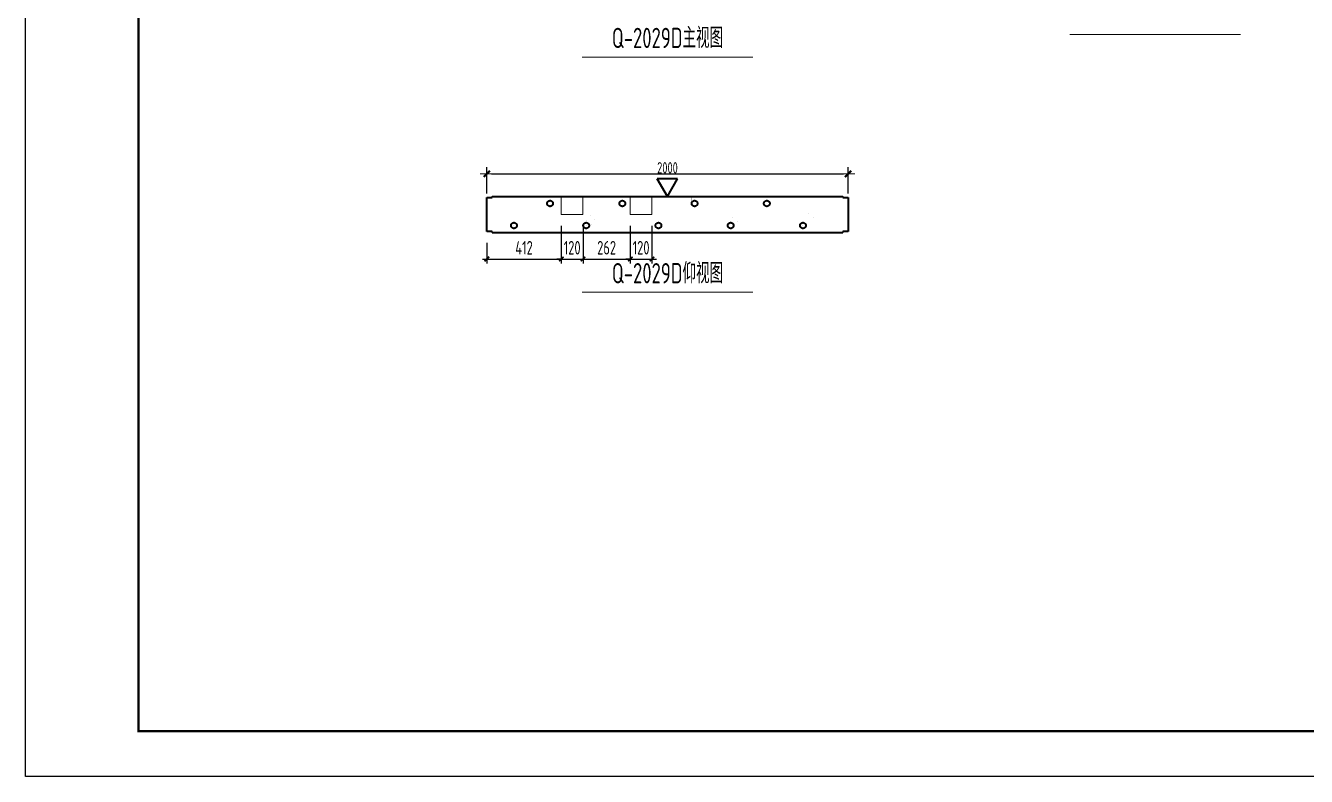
# Model space of a CAD drawing. Extents: x -85320 to 1679916, y -1321939 to 627.
# Drawn here: x 1320540 to 1348902, y -867871 to -851246 of the extents above; entities that cross this region are included whole.
import ezdxf
from ezdxf.enums import TextEntityAlignment as Align

# ---------------------------------------------------------------- set-up
doc = ezdxf.new("R2010")
doc.units = 0
doc.header["$LTSCALE"] = 1000
doc.linetypes.add('点划线', pattern=[1850, 1200, -300, 50, -300])
for name, color, linetype in [('BORDER', 7, 'Continuous'), ('手孔标注', 3, 'Continuous'), ('打印线框', 7, 'Continuous'), ('拉模', 7, 'Continuous')]:
    doc.layers.add(name, color=color, linetype=linetype)
for name, color, linetype, lineweight in [('手孔', 6, 'Continuous', 0), ('预制墙图名', 7, 'Continuous', 18), ('预制墙详图孔洞', 9, '点划线', 18), ('预制墙详图标注', 3, 'Continuous', 18), ('预制墙详图轮廓', 3, 'Continuous', 35)]:
    doc.layers.add(name, color=color, linetype=linetype, lineweight=lineweight)
doc.styles.add('TSSD_Dimension', font='tssdeng.shx', dxfattribs={"width": 0.7, "bigfont": 'hztxt.shx'})
doc.styles.add('样式 1', font='yjkeng.shx', dxfattribs={"width": 0.7, "bigfont": 'yjkchn.shx'})
doc.styles.add('样式 2', font='yjkeng.shx', dxfattribs={"width": 0.7, "bigfont": 'yjkchn.shx'})
doc.dimstyles.new('标注', dxfattribs={"dimtxt": 300, "dimasz": 100, "dimexe": 100, "dimexo": 250, "dimgap": 100, "dimtad": 1, "dimdec": 0, "dimlfac": 0.25, "dimzin": 0, "dimdsep": 46, "dimtxsty": 'TSSD_Dimension', "dimblk": 'ARCHTICK', "dimcen": 0, "dimdle": 100, "dimclrt": 7, "dimadec": 0, "dimazin": 0, "dimtfac": 1, "dimtdec": 0, "dimtix": 1, "dimtmove": 2, "dimatfit": 3, "dimfxl": 1, "dimtolj": 1, "dimtzin": 0, "dimarcsym": 0})
doc.dimstyles.new('盈建科结构', dxfattribs={"dimscale": 100, "dimtxt": 2.5, "dimasz": 1, "dimexe": 1.5, "dimexo": 0.625, "dimgap": 0.1, "dimtad": 1, "dimdec": 0, "dimrnd": 1, "dimzin": 0, "dimdsep": 46, "dimtxsty": '样式 1', "dimblk": '_yjkbk', "dimblk1": 'ARCHTICK', "dimblk2": 'ARCHTICK', "dimcen": 0.09, "dimadec": 0, "dimazin": 0, "dimtfac": 1, "dimtdec": 4, "dimtix": 1, "dimtmove": 2, "dimatfit": 3, "dimfxl": 1, "dimtolj": 1, "dimtzin": 0, "dimarcsym": 0})

# ---------------------------------------------------------------- blocks, each defined once
blk = doc.blocks.new('_yjkbk')
blk.add_line((-1, 0), (1.5, 0))
blk.add_lwpolyline([(-0.7, -0.7, 0.5, 0.5, 0), (0.7, 0.7, 0.5, 0.5, 0)], format="xyseb")
blk = doc.blocks.new('*D1603')
at = {"layer": 'Defpoints', "color": 0, "transparency": 16777216}
for p in [(1338754, -854529), (1330754, -855029), (1338754, -855029)]:
    blk.add_point(p, dxfattribs=at)
at = {"layer": '预制墙详图标注', "color": 0, "lineweight": -2, "transparency": 16777216}
for p, q in [((1330754, -854966), (1330754, -854379)), ((1330854, -854529), (1338654, -854529)), ((1338754, -854966), (1338754, -854379))]:
    blk.add_line(p, q, dxfattribs=at)
at = {"layer": '预制墙详图标注', "color": 0, "lineweight": -2, "transparency": 16777216, "xscale": 100, "yscale": 100, "zscale": 100, "rotation": 180}
blk.add_blockref('_yjkbk', (1330754, -854529), dxfattribs=at)
at = {"layer": '预制墙详图标注', "color": 0, "lineweight": -2, "transparency": 16777216, "xscale": 100, "yscale": 100, "zscale": 100}
blk.add_blockref('_yjkbk', (1338754, -854529), dxfattribs=at)
at = {"layer": '预制墙详图标注', "color": 0, "transparency": 16777216, "insert": (1334754, -854519), "char_height": 250, "attachment_point": 8, "style": '样式 1'}
blk.add_mtext('\\A1;2000', dxfattribs=at)
blk = doc.blocks.new('_ArchTick')
at = {"color": 0, "linetype": 'ByBlock', "const_width": 0.4}
blk.add_lwpolyline([(-0.5, -0.5), (0.5, 0.5)], dxfattribs=at)
blk = doc.blocks.new('*D2018')
at = {"layer": 'Defpoints', "color": 0, "transparency": 16777216}
for p in [(1332403, -855429), (1330754, -855809), (1332403, -856415)]:
    blk.add_point(p, dxfattribs=at)
at = {"layer": '手孔标注', "color": 0, "lineweight": -2, "transparency": 16777216}
for p, q in [((1332403, -855679), (1332403, -856515)), ((1330754, -856059), (1330754, -856515)), ((1330654, -856415), (1332503, -856415))]:
    blk.add_line(p, q, dxfattribs=at)
at = {"layer": '手孔标注', "color": 0, "lineweight": -2, "transparency": 16777216, "xscale": 100, "yscale": 100, "zscale": 100, "rotation": 180}
blk.add_blockref('_ArchTick', (1330754, -856415), dxfattribs=at)
at = {"layer": '手孔标注', "color": 0, "lineweight": -2, "transparency": 16777216, "xscale": 100, "yscale": 100, "zscale": 100}
blk.add_blockref('_ArchTick', (1332403, -856415), dxfattribs=at)
at = {"layer": '手孔标注', "color": 7, "lineweight": 0, "transparency": 16777216, "insert": (1331578, -856165), "char_height": 300, "attachment_point": 5, "style": 'TSSD_Dimension'}
blk.add_mtext('\\A1;412', dxfattribs=at)
blk = doc.blocks.new('*D2019')
at = {"layer": 'Defpoints', "color": 0, "transparency": 16777216}
for p in [(1332403, -855429), (1332883, -855429), (1332883, -856415)]:
    blk.add_point(p, dxfattribs=at)
at = {"layer": '手孔标注', "color": 0, "lineweight": -2, "transparency": 16777216}
for p, q in [((1332403, -855679), (1332403, -856515)), ((1332883, -855679), (1332883, -856515)), ((1332403, -856415), (1332303, -856415)), ((1332403, -856415), (1332883, -856415)), ((1332883, -856415), (1332983, -856415))]:
    blk.add_line(p, q, dxfattribs=at)
at = {"layer": '手孔标注', "color": 0, "lineweight": -2, "transparency": 16777216, "xscale": 100, "yscale": 100, "zscale": 100}
blk.add_blockref('_ArchTick', (1332403, -856415), dxfattribs=at)
at = {"layer": '手孔标注', "color": 0, "lineweight": -2, "transparency": 16777216, "xscale": 100, "yscale": 100, "zscale": 100, "rotation": 180}
blk.add_blockref('_ArchTick', (1332883, -856415), dxfattribs=at)
at = {"layer": '手孔标注', "color": 7, "lineweight": 0, "transparency": 16777216, "insert": (1332643, -856165), "char_height": 300, "attachment_point": 5, "style": 'TSSD_Dimension'}
blk.add_mtext('\\A1;120', dxfattribs=at)
blk = doc.blocks.new('*D2020')
at = {"layer": 'Defpoints', "color": 0, "transparency": 16777216}
for p in [(1332883, -855429), (1333929, -855429), (1333929, -856415)]:
    blk.add_point(p, dxfattribs=at)
at = {"layer": '手孔标注', "color": 0, "lineweight": -2, "transparency": 16777216}
for p, q in [((1332883, -855679), (1332883, -856515)), ((1333929, -855679), (1333929, -856515)), ((1332783, -856415), (1334029, -856415))]:
    blk.add_line(p, q, dxfattribs=at)
at = {"layer": '手孔标注', "color": 0, "lineweight": -2, "transparency": 16777216, "xscale": 100, "yscale": 100, "zscale": 100, "rotation": 180}
blk.add_blockref('_ArchTick', (1332883, -856415), dxfattribs=at)
at = {"layer": '手孔标注', "color": 0, "lineweight": -2, "transparency": 16777216, "xscale": 100, "yscale": 100, "zscale": 100}
blk.add_blockref('_ArchTick', (1333929, -856415), dxfattribs=at)
at = {"layer": '手孔标注', "color": 7, "lineweight": 0, "transparency": 16777216, "insert": (1333406, -856165), "char_height": 300, "attachment_point": 5, "style": 'TSSD_Dimension'}
blk.add_mtext('\\A1;262', dxfattribs=at)
blk = doc.blocks.new('*D2021')
at = {"layer": 'Defpoints', "color": 0, "transparency": 16777216}
for p in [(1333929, -855429), (1334409, -855429), (1334409, -856415)]:
    blk.add_point(p, dxfattribs=at)
at = {"layer": '手孔标注', "color": 0, "lineweight": -2, "transparency": 16777216}
for p, q in [((1333929, -855679), (1333929, -856515)), ((1334409, -855679), (1334409, -856515)), ((1333929, -856415), (1333829, -856415)), ((1333929, -856415), (1334409, -856415)), ((1334409, -856415), (1334509, -856415))]:
    blk.add_line(p, q, dxfattribs=at)
at = {"layer": '手孔标注', "color": 0, "lineweight": -2, "transparency": 16777216, "xscale": 100, "yscale": 100, "zscale": 100}
blk.add_blockref('_ArchTick', (1333929, -856415), dxfattribs=at)
at = {"layer": '手孔标注', "color": 0, "lineweight": -2, "transparency": 16777216, "xscale": 100, "yscale": 100, "zscale": 100, "rotation": 180}
blk.add_blockref('_ArchTick', (1334409, -856415), dxfattribs=at)
at = {"layer": '手孔标注', "color": 7, "lineweight": 0, "transparency": 16777216, "insert": (1334169, -856165), "char_height": 300, "attachment_point": 5, "style": 'TSSD_Dimension'}
blk.add_mtext('\\A1;120', dxfattribs=at)
blk = doc.blocks.new('图框1')
at = {"layer": 'BORDER', "const_width": 50}
blk.add_lwpolyline([(1377779, -823089), (1377779, -783089), (1433679, -783089), (1433679, -823089)], close=True, dxfattribs=at)

msp = doc.modelspace()

# ---------------------------------------------------------------- linework, layer by layer
at = {"layer": '手孔', "color": 6}
for points in [[(1332402.543, -855028.636), (1332882.543, -855028.636), (1332882.543, -855428.636), (1332402.543, -855428.636)], [(1333929.353, -855028.636), (1334409.353, -855028.636), (1334409.353, -855428.636), (1333929.353, -855428.636)]]:
    msp.add_lwpolyline(points, close=True, dxfattribs=at)
at = {"layer": '打印线框', "color": 1}
msp.add_lwpolyline([(1320539.784, -867870.959), (1320539.784, -825870.959), (1379939.784, -825870.959), (1379939.784, -867870.959)], close=True, dxfattribs=at)
at = {"layer": '预制墙图名', "lineweight": 18}
for p, q in [((1343665.605, -851441.551), (1347441.762, -851441.551)), ((1332866.786, -851941.551), (1336640.581, -851941.551)), ((1332860.881, -857151.551), (1336646.487, -857151.551))]:
    msp.add_line(p, q, dxfattribs=at)
at = {"layer": '预制墙详图孔洞', "lineweight": 35, "const_width": 0.18}
for points in [[(1331300.245, -855630.585), (1331477.684, -855405.09), (1331477.684, -855028.636), (1331613.684, -855028.636), (1331613.684, -855452.182), (1331407.123, -855714.687)], [(1332085.684, -855184.636), (1332085.684, -855028.636), (1332221.684, -855028.636), (1332221.684, -855184.636)], [(1332900.245, -855630.585), (1333077.684, -855405.09), (1333077.684, -855028.636), (1333213.684, -855028.636), (1333213.684, -855452.182), (1333007.123, -855714.687)], [(1333685.684, -855184.636), (1333685.684, -855028.636), (1333821.684, -855028.636), (1333821.684, -855184.636)], [(1334500.245, -855630.585), (1334677.684, -855405.09), (1334677.684, -855028.636), (1334813.684, -855028.636), (1334813.684, -855452.182), (1334607.123, -855714.687)], [(1335285.684, -855184.636), (1335285.684, -855028.636), (1335421.684, -855028.636), (1335421.684, -855184.636)], [(1336100.245, -855630.585), (1336277.684, -855405.09), (1336277.684, -855028.636), (1336413.684, -855028.636), (1336413.684, -855452.182), (1336207.123, -855714.687)], [(1336885.684, -855184.636), (1336885.684, -855028.636), (1337021.684, -855028.636), (1337021.684, -855184.636)], [(1337700.245, -855630.585), (1337877.684, -855405.09), (1337877.684, -855028.636), (1338013.684, -855028.636), (1338013.684, -855452.182), (1337807.123, -855714.687)]]:
    msp.add_lwpolyline(points, close=True, dxfattribs=at)
at = {"layer": '预制墙详图孔洞', "lineweight": 35}
for centre in [(1332153.684, -855184.636), (1333753.684, -855184.636), (1335353.684, -855184.636), (1336953.684, -855184.636), (1331353.684, -855672.636), (1332953.684, -855672.636), (1334553.684, -855672.636), (1336153.684, -855672.636), (1337753.684, -855672.636)]:
    msp.add_circle(centre, 64, dxfattribs=at)
at = {"layer": '预制墙详图标注', "lineweight": 35}
for p, q in [((1334753.684, -855028.636), (1334528.684, -854638.925)), ((1334978.684, -854638.925), (1334528.684, -854638.925)), ((1334753.684, -855028.636), (1334978.684, -854638.925))]:
    msp.add_line(p, q, dxfattribs=at)
at = {"layer": '预制墙详图轮廓', "lineweight": 35}
for p, q in [((1330753.684, -855808.636), (1330753.684, -855048.636)), ((1330753.684, -855048.636), (1330873.684, -855048.636)), ((1330873.684, -855028.636), (1338633.684, -855028.636)), ((1330873.684, -855048.636), (1330873.684, -855028.636)), ((1338633.684, -855028.636), (1338633.684, -855048.636)), ((1338633.684, -855048.636), (1338753.684, -855048.636)), ((1338753.684, -855048.636), (1338753.684, -855808.636)), ((1330873.684, -855808.636), (1330753.684, -855808.636)), ((1330873.684, -855828.636), (1330873.684, -855808.636)), ((1330873.684, -855828.636), (1338633.684, -855828.636)), ((1338753.684, -855808.636), (1338633.684, -855808.636)), ((1338633.684, -855808.636), (1338633.684, -855828.636))]:
    msp.add_line(p, q, dxfattribs=at)

# ---------------------------------------------------------------- block references
at = {"layer": '拉模', "color": 3}
msp.add_blockref('图框1', (-54739.165, -43782.265), dxfattribs=at)

# ---------------------------------------------------------------- texts
at = {"layer": '预制墙图名', "linetype": 'Continuous', "style": '样式 2', "width": 0.7}
for s, p in [('Q-2029D主视图', (1334753.684, -851878.636)), ('Q-2029D仰视图', (1334753.684, -857088.636))]:
    msp.add_text(s, height=450, dxfattribs=at).set_placement(p, align=Align.BOTTOM_CENTER)

# ---------------------------------------------------------------- dimensions: what is measured, and where the dimension line sits
at = {"layer": '手孔标注', "color": 3, "lineweight": 0}
for base, p1, p2, picture, middle in [((1332402.543, -856414.86), (1330753.684, -855808.636), (1332402.543, -855428.636), '*D2018', (1331578.114, -856164.86)), ((1332882.543, -856414.86), (1332402.543, -855428.636), (1332882.543, -855428.636), '*D2019', (1332642.543, -856164.86)), ((1333929.353, -856414.86), (1332882.543, -855428.636), (1333929.353, -855428.636), '*D2020', (1333405.948, -856164.86)), ((1334409.353, -856414.86), (1333929.353, -855428.636), (1334409.353, -855428.636), '*D2021', (1334169.353, -856164.86))]:
    dim = msp.add_linear_dim(base=base, p1=p1, p2=p2, dimstyle='标注', dxfattribs=at)
    dim.commit()
    dim.dimension.update_dxf_attribs({"geometry": picture, "text_midpoint": middle})
at = {"layer": '预制墙详图标注'}
dim = msp.add_aligned_dim(p1=(1330753.684, -855028.636), p2=(1338753.684, -855028.636), distance=500, dimstyle='盈建科结构', override={"dimscale": 100, "dimtxt": 2.5, "dimasz": 1, "dimexe": 1.5, "dimexo": 0.625, "dimgap": 0.1, "dimtad": 1, "dimlfac": 0.25, "dimrnd": 5, "dimdle": 0, "dimtix": 1, "dimfxlon": 0}, dxfattribs=at)
dim.commit()
dim.dimension.update_dxf_attribs({"geometry": '*D1603', "text_midpoint": (1334753.684, -854393.636)})

doc.saveas('drawing.dxf')
